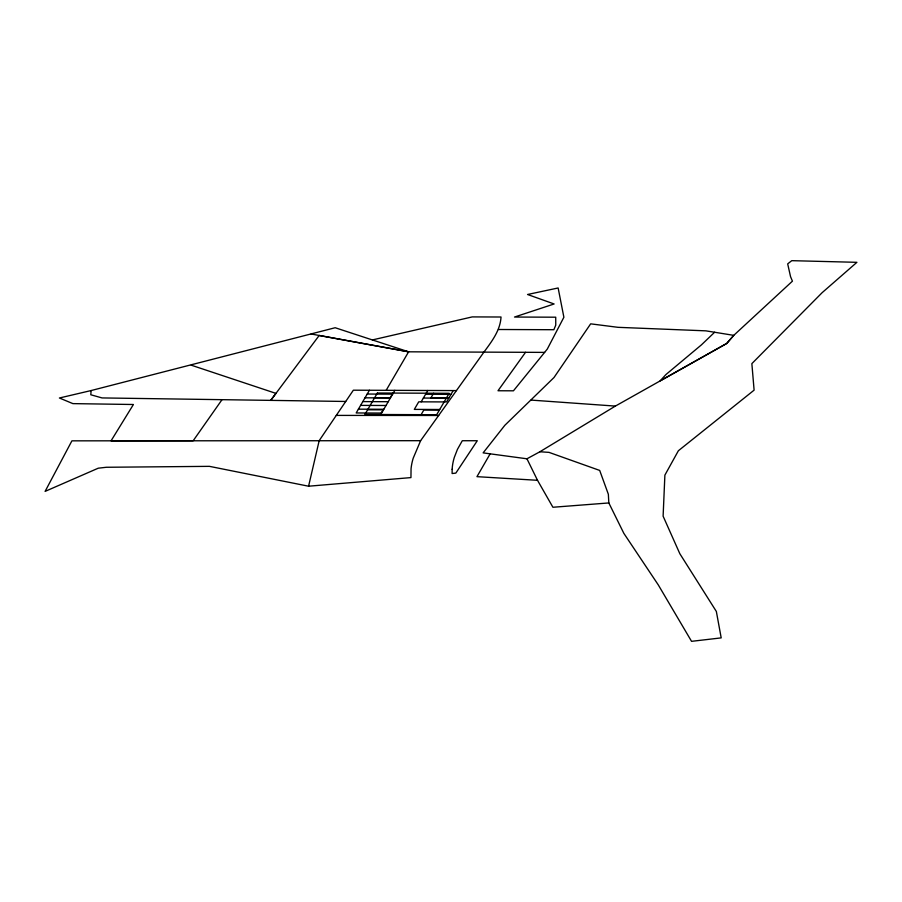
<?xml version="1.0" encoding="UTF-8"?>
<svg xmlns="http://www.w3.org/2000/svg" width="902" height="902" viewBox="0 0 902 902"><rect width="100%" height="100%" fill="white"/><g stroke="black" fill="none" stroke-linecap="round" stroke-linejoin="round"><path stroke-width="1.35" d="M498.456 329.501L553.862 329.715L555.745 325.16L555.733 317.2L514.501 317.042L554.11 303.974L527.557 294.492L558.135 287.975L563.885 317.245L547.311 349.04L544.616 352.389L408.606 351.814L335.161 327.73L91.102 390.555L90.809 394.772L102.05 397.929L345.714 401.469M372.379 339.93L472.242 316.906L501.027 317.008C500.272 330.583 491.68 341.554 483.934 352.13L420.614 440.695L71.912 440.841L45.1 491.387L98.262 468.194L106.346 467.27L209.422 466.345L308.574 486.212L319.184 440.65L353.358 390.194L456.457 390.589M420.614 440.706L413.217 458.182A594.959 171.966 -2.9 0 0 411.053 468.848L410.951 477.598L308.574 486.212M490.158 453.83L476.955 476.662L537.513 480.304L552.915 507.262L608.827 502.944L623.868 533.386L658.28 584.902L691.552 641.333L721.194 637.883L716.346 611.455L679.837 553.715L663.117 516.192L664.887 475.128L678.372 450.752L754.106 390.149L751.862 363.63L822.117 292.688L856.9 262.324L791.764 260.667L787.683 263.869L790.547 276.655L792.43 281.165L733.754 335.352L726.719 343.459L660.095 380.915L665.879 374.601L701.452 344.846L714.621 332.252L733.766 335.352L726.741 343.459L615.367 406.092L539.903 451.755L526.96 458.791L483.122 452.883L504.838 425.304L554.008 377.521L590.663 323.841L618.028 327.325L705.849 330.842L714.621 332.252M369.437 390.25L356.189 412.958L381.602 413.06L394.85 390.352M386.157 390.318L408.606 351.814L311.111 333.988M380.452 414.514L383.17 409.846L367.621 409.79M392.956 393.08L390.239 397.737L374.68 397.681M421.178 401.83L427.796 390.476M421.121 414.672L423.839 410.004L439.398 410.072M433.625 393.238L430.897 397.895L446.456 397.962M453.21 390.577L446.591 401.931L418.731 401.83L414.311 409.395L439.725 409.497M222.016 399.676L193.175 440.751L111.07 440.807L133.417 404.502L72.893 403.622L59.408 397.996L91.102 390.555M525.55 352.299L497.994 390.758L513.441 390.814L544.616 352.389M336.277 415.405L438.688 415.484M367.227 394.039L392.641 394.14M425.586 394.264L451 394.366M365.017 397.827L390.431 397.917M423.376 398.053L448.801 398.154M362.807 401.604L388.221 401.706M360.597 405.393L386.022 405.494M358.398 409.17L383.812 409.271M539.903 451.755L549.014 452.376L599.695 470.427L608.354 494.273L608.827 502.944M531.086 400.093L615.367 406.092M408.606 351.814L319.184 335.465L270.724 400.387L275.956 393.385L191.247 365.186M526.96 458.791L537.513 480.304M452.15 469.265L452.116 473.527L455.826 473.11L477.293 440.728L462.298 440.728L457.438 449.365L454.337 457.348A557.819 161.221 -2.9 0 0 452.15 469.265M377.397 393.013L364.893 414.446L436.669 414.728L449.173 393.295L377.397 393.013"/></g></svg>
